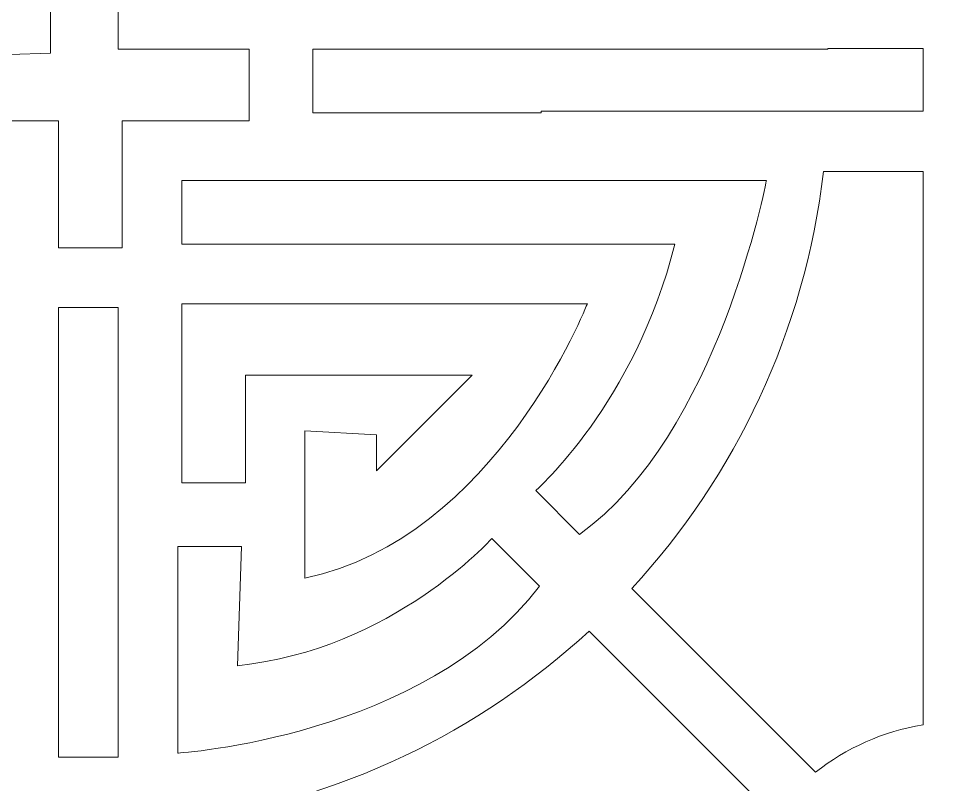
# Model space of a CAD drawing. Header units: centimetres. Extents: x -9.8 to 9.8, y -11.2 to 9.5.
# Drawn here: x -7.307 to -5.159, y -10.194 to -8.434 of the extents above; entities that cross this region are included whole.
import ezdxf

# ---------------------------------------------------------------- set-up
doc = ezdxf.new("R2010")
doc.units = ezdxf.units.CM
doc.header["$MEASUREMENT"] = 0
doc.layers.add('layer 1', color=7, linetype='Continuous')

msp = doc.modelspace()

# ---------------------------------------------------------------- linework, layer by layer
at = {"layer": 'layer 1', "color": 177, "lineweight": 9}
for points, knots in [([(-9.77912, 9.45925), (-9.77912, 9.45925), (-0.53922, 9.45925), (-0.53922, 9.45925), (-0.53922, 9.45925), (-0.53922, 9.45925), (-0.53922, -11.21502), (-0.53922, -11.21502), (-0.53922, -11.21502), (-0.53922, -11.21502), (-9.77912, -11.21502), (-9.77912, -11.21502), (-9.77912, -11.21502), (-9.77912, -11.21502), (-9.77912, 9.45925), (-9.77912, 9.45925)], [0, 0, 0, 0, 0.2, 0.2, 0.2, 0.2, 0.4, 0.4, 0.4, 0.4, 0.6, 0.6, 0.6, 0.6, 1, 1, 1, 1]), ([(-7.06988, -8.96142), (-7.06988, -8.96142), (-7.21612, -8.96142), (-7.21612, -8.96142), (-7.21612, -8.96142), (-7.21612, -8.96142), (-7.21612, -8.66886), (-7.21612, -8.66886), (-7.21612, -8.66886), (-7.21612, -8.66886), (-7.51778, -8.66886), (-7.51778, -8.66886), (-7.51778, -8.66886), (-7.51778, -8.66886), (-7.51778, -8.52263), (-7.51778, -8.52263), (-7.51778, -8.52263), (-7.51778, -8.52263), (-7.23441, -8.51346), (-7.23441, -8.51346), (-7.23441, -8.51346), (-7.23441, -8.51346), (-7.23441, -8.23006), (-7.23441, -8.23006), (-7.23441, -8.23006), (-7.23441, -8.23006), (-7.079, -8.23006), (-7.079, -8.23006), (-7.079, -8.23006), (-7.079, -8.23006), (-7.079, -8.5043), (-7.079, -8.5043), (-7.079, -8.5043), (-7.079, -8.5043), (-6.77734, -8.5043), (-6.77734, -8.5043), (-6.77734, -8.5043), (-6.77734, -8.5043), (-6.77734, -8.66886), (-6.77734, -8.66886), (-6.77734, -8.66886), (-6.77734, -8.66886), (-7.06988, -8.66886), (-7.06988, -8.66886), (-7.06988, -8.66886), (-7.06988, -8.66886), (-7.06988, -8.96142), (-7.06988, -8.96142)], [0, 0, 0, 0, 0.0769231, 0.0769231, 0.0769231, 0.0769231, 0.1538462, 0.1538462, 0.1538462, 0.1538462, 0.2307692, 0.2307692, 0.2307692, 0.2307692, 0.3076923, 0.3076923, 0.3076923, 0.3076923, 0.3846154, 0.3846154, 0.3846154, 0.3846154, 0.4615385, 0.4615385, 0.4615385, 0.4615385, 0.5384615, 0.5384615, 0.5384615, 0.5384615, 0.6153846, 0.6153846, 0.6153846, 0.6153846, 0.6923077, 0.6923077, 0.6923077, 0.6923077, 0.7692308, 0.7692308, 0.7692308, 0.7692308, 0.8461538, 0.8461538, 0.8461538, 0.8461538, 1, 1, 1, 1]), ([(-5.22847, -8.64699), (-5.22847, -8.64699), (-5.22847, -8.50329), (-5.22847, -8.50329), (-5.22847, -8.50329), (-5.22847, -8.50329), (-5.4477, -8.50329), (-5.4477, -8.50329), (-5.4477, -8.50329), (-5.44769, -8.50363), (-5.44766, -8.50396), (-5.44764, -8.5043), (-5.44764, -8.5043), (-5.44764, -8.5043), (-6.63105, -8.5043), (-6.63105, -8.5043), (-6.63105, -8.5043), (-6.63105, -8.5043), (-6.63105, -8.6506), (-6.63105, -8.6506), (-6.63105, -8.6506), (-6.63105, -8.6506), (-6.10641, -8.6506), (-6.10641, -8.6506), (-6.10641, -8.6506), (-6.10641, -8.6506), (-6.10641, -8.64699), (-6.10641, -8.64699), (-6.10641, -8.64699), (-6.10641, -8.64699), (-5.22847, -8.64699), (-5.22847, -8.64699)], [0, 0, 0, 0, 0.1111111, 0.1111111, 0.1111111, 0.1111111, 0.2222222, 0.2222222, 0.2222222, 0.2222222, 0.3333333, 0.3333333, 0.3333333, 0.3333333, 0.4444444, 0.4444444, 0.4444444, 0.4444444, 0.5555556, 0.5555556, 0.5555556, 0.5555556, 0.6666667, 0.6666667, 0.6666667, 0.6666667, 0.7777778, 0.7777778, 0.7777778, 0.7777778, 1, 1, 1, 1]), ([(-5.47582, -10.16612), (-5.40546, -10.11056), (-5.32089, -10.07221), (-5.22847, -10.05736), (-5.22847, -10.05736), (-5.22847, -10.05736), (-5.22847, -8.78559), (-5.22847, -8.78559), (-5.22847, -8.78559), (-5.22847, -8.78559), (-5.45759, -8.78559), (-5.45759, -8.78559), (-5.45759, -8.78559), (-5.5003, -9.15335), (-5.65992, -9.4854), (-5.89827, -9.74367), (-5.89827, -9.74367), (-5.89827, -9.74367), (-5.47582, -10.16612), (-5.47582, -10.16612)], [0, 0, 0, 0, 0.1666667, 0.1666667, 0.1666667, 0.1666667, 0.3333333, 0.3333333, 0.3333333, 0.3333333, 0.5, 0.5, 0.5, 0.5, 0.6666667, 0.6666667, 0.6666667, 0.6666667, 1, 1, 1, 1]), ([(-6.01853, -9.61963), (-6.01853, -9.61963), (-6.1191, -9.5191), (-6.1191, -9.5191), (-6.1191, -9.5191), (-6.1191, -9.5191), (-5.89058, -9.31795), (-5.79915, -8.95231), (-5.79915, -8.95231), (-5.79915, -8.95231), (-6.93275, -8.95231), (-6.93275, -8.95231), (-6.93275, -8.95231), (-6.93275, -8.95231), (-6.93275, -8.80599), (-6.93275, -8.80599), (-6.93275, -8.80599), (-6.93275, -8.80599), (-5.58892, -8.80599), (-5.58892, -8.80599), (-5.58892, -8.80599), (-5.58892, -8.80599), (-5.69861, -9.39108), (-6.01853, -9.61963)], [0, 0, 0, 0, 0.1428571, 0.1428571, 0.1428571, 0.1428571, 0.2857143, 0.2857143, 0.2857143, 0.2857143, 0.4285714, 0.4285714, 0.4285714, 0.4285714, 0.5714286, 0.5714286, 0.5714286, 0.5714286, 0.7142857, 0.7142857, 0.7142857, 0.7142857, 1, 1, 1, 1]), ([(-7.079, -10.13157), (-7.079, -10.13157), (-7.21612, -10.13157), (-7.21612, -10.13157), (-7.21612, -10.13157), (-7.21612, -10.13157), (-7.21612, -9.09852), (-7.21612, -9.09852), (-7.21612, -9.09852), (-7.21612, -9.09852), (-7.079, -9.09852), (-7.079, -9.09852), (-7.079, -9.09852), (-7.079, -9.09852), (-7.079, -10.13157), (-7.079, -10.13157)], [0, 0, 0, 0, 0.2, 0.2, 0.2, 0.2, 0.4, 0.4, 0.4, 0.4, 0.6, 0.6, 0.6, 0.6, 1, 1, 1, 1]), ([(-6.26538, -9.25394), (-6.26538, -9.25394), (-6.78645, -9.25394), (-6.78645, -9.25394), (-6.78645, -9.25394), (-6.78645, -9.25394), (-6.78645, -9.50077), (-6.78645, -9.50077), (-6.78645, -9.50077), (-6.78645, -9.50077), (-6.93275, -9.50077), (-6.93275, -9.50077), (-6.93275, -9.50077), (-6.93275, -9.50077), (-6.93275, -9.08937), (-6.93275, -9.08937), (-6.93275, -9.08937), (-6.93275, -9.08937), (-6.00024, -9.08937), (-6.00024, -9.08937), (-6.00024, -9.08937), (-6.00024, -9.08937), (-6.21053, -9.62877), (-6.64935, -9.72018), (-6.64935, -9.72018), (-6.64935, -9.72018), (-6.64935, -9.38195), (-6.64935, -9.38195), (-6.64935, -9.38195), (-6.64935, -9.38195), (-6.48479, -9.39108), (-6.48479, -9.39108), (-6.48479, -9.39108), (-6.48479, -9.39108), (-6.48479, -9.47333), (-6.48479, -9.47333), (-6.48479, -9.47333), (-6.48479, -9.47333), (-6.26538, -9.25394), (-6.26538, -9.25394)], [0, 0, 0, 0, 0.0909091, 0.0909091, 0.0909091, 0.0909091, 0.1818182, 0.1818182, 0.1818182, 0.1818182, 0.2727273, 0.2727273, 0.2727273, 0.2727273, 0.3636364, 0.3636364, 0.3636364, 0.3636364, 0.4545455, 0.4545455, 0.4545455, 0.4545455, 0.5454545, 0.5454545, 0.5454545, 0.5454545, 0.6363636, 0.6363636, 0.6363636, 0.6363636, 0.7272727, 0.7272727, 0.7272727, 0.7272727, 0.8181818, 0.8181818, 0.8181818, 0.8181818, 1, 1, 1, 1]), ([(-6.94187, -10.1224), (-6.94187, -10.1224), (-6.94187, -9.64704), (-6.94187, -9.64704), (-6.94187, -9.64704), (-6.94187, -9.64704), (-6.79558, -9.64704), (-6.79558, -9.64704), (-6.79558, -9.64704), (-6.79558, -9.64704), (-6.80474, -9.92131), (-6.80474, -9.92131), (-6.80474, -9.92131), (-6.44824, -9.88475), (-6.21971, -9.62877), (-6.21971, -9.62877), (-6.21971, -9.62877), (-6.21971, -9.62877), (-6.10996, -9.73844), (-6.10996, -9.73844), (-6.10996, -9.73844), (-6.37509, -10.08584), (-6.94187, -10.1224), (-6.94187, -10.1224)], [0, 0, 0, 0, 0.1428571, 0.1428571, 0.1428571, 0.1428571, 0.2857143, 0.2857143, 0.2857143, 0.2857143, 0.4285714, 0.4285714, 0.4285714, 0.4285714, 0.5714286, 0.5714286, 0.5714286, 0.5714286, 0.7142857, 0.7142857, 0.7142857, 0.7142857, 1, 1, 1, 1]), ([(-5.67169, -10.48975), (-5.65621, -10.40663), (-5.62164, -10.33022), (-5.5727, -10.26525), (-5.5727, -10.26525), (-5.5727, -10.26525), (-5.9963, -9.84165), (-5.9963, -9.84165), (-5.9963, -9.84165), (-6.24831, -10.07398), (-6.57042, -10.23139), (-6.92742, -10.27837), (-6.92742, -10.27837), (-6.92742, -10.27837), (-6.92742, -10.48975), (-6.92742, -10.48975), (-6.92742, -10.48975), (-6.92742, -10.48975), (-5.67169, -10.48975), (-5.67169, -10.48975)], [0, 0, 0, 0, 0.1666667, 0.1666667, 0.1666667, 0.1666667, 0.3333333, 0.3333333, 0.3333333, 0.3333333, 0.5, 0.5, 0.5, 0.5, 0.6666667, 0.6666667, 0.6666667, 0.6666667, 1, 1, 1, 1])]:
    msp.add_open_spline(points, degree=3, knots=knots, dxfattribs=at)

doc.saveas('drawing.dxf')
